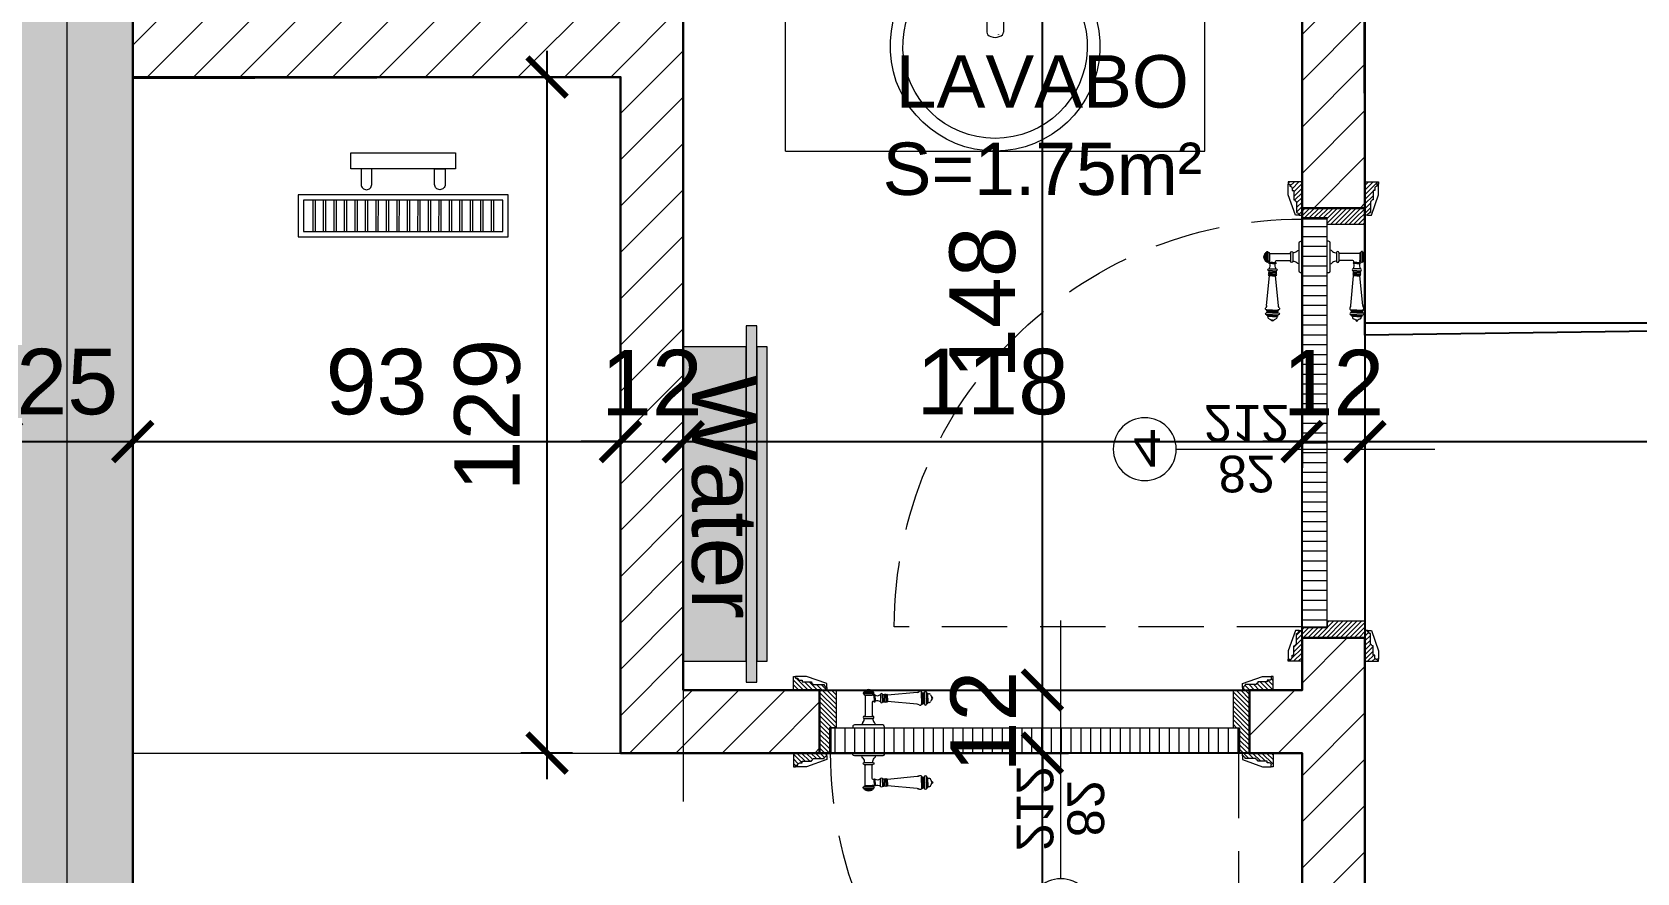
# Model space of a CAD drawing. Header units: centimetres. Extents: x 111832 to 117233, y -55119 to -48329.
# Drawn here: x 113865.2 to 114171.2, y -51717.2 to -51556.8 of the extents above; entities that cross this region are included whole.
import ezdxf

# ---------------------------------------------------------------- set-up
doc = ezdxf.new("R2010")
doc.units = ezdxf.units.CM
doc.header["$LTSCALE"] = 50
doc.header["$MEASUREMENT"] = 0
for name, pattern in [('AXES', [2, 1.25, -0.25, 0.25, -0.25]), ('CACHE', [0.375, 0.25, -0.125]), ('CONTINU', [0])]:
    doc.linetypes.add(name, pattern=pattern)
doc.layers.get('0').update_dxf_attribs({"color": 8})
for name, color, linetype in [('AXES', 10, 'AXES'), ('BETON COUPE', 3, 'CONTINU'), ('BETON TRAME', 252, 'Continuous'), ('COTE 50ème', 1, 'Continuous'), ('TEXTE', 7, 'Continuous')]:
    doc.layers.add(name, color=color, linetype=linetype)
for name, color, linetype, lineweight in [('BANJO', 160, 'Continuous', 9), ('CONSOLE ISOL.', 214, 'Continuous', 15), ('door', 44, 'Continuous', 5), ('KASETAT_Pen_No__22', 8, 'Continuous', 50), ('MACONNERIE COUPE', 7, 'Continuous', 30), ('MACONNERIE HACHURE', 253, 'Continuous', 13), ('mobilimi', 8, 'Continuous', 9)]:
    doc.layers.add(name, color=color, linetype=linetype, lineweight=lineweight)
doc.layers.add('DEMOL', color=7, linetype='Continuous', lineweight=60, true_color=0xe6ac00)
doc.layers.add('KASETAT_Pen_No__176', color=7, linetype='Continuous', lineweight=15, true_color=0x93a0c6)
doc.layers.add('FMULT', color=150, linetype='Continuous', plot=False)
doc.styles.add('GENERATED_STYLE_1', font='arial.ttf')
doc.styles.add('RS_TEXT_1.50', font='arial.ttf', dxfattribs={"height": 12.5})
doc.styles.add('RS_TXT_50', font='arial.ttf', dxfattribs={"height": 12.5})
doc.dimstyles.new('RS_50CM_LINEAIRE', dxfattribs={"dimscale": 5, "dimtxt": 12.5, "dimasz": 1.5, "dimexe": 1, "dimexo": 2.5, "dimgap": 1, "dimtad": 1, "dimdec": 1, "dimrnd": 0.5, "dimdsep": 46, "dimtxsty": 'RS_TXT_50', "dimblk1": 'ARCHTICK', "dimblk2": 'ARCHTICK', "dimsah": 1, "dimcen": 2.5, "dimdle": 1, "dimclrt": 4, "dimadec": 0, "dimazin": 2, "dimtfac": 1, "dimtdec": 1, "dimtix": 1, "dimtmove": 2, "dimatfit": 3, "dimfxl": 1, "dimtolj": 1, "dimtzin": 0, "dimarcsym": 0})

# ---------------------------------------------------------------- blocks, each defined once
blk = doc.blocks.new('lavaman')
at = {"layer": 'BANJO'}
for p, q in [((-61171.15, 21935.44), (-61216.15, 21935.44)), ((-61171.15, 21935.44), (-61171.15, 21855.44)), ((-61171.15, 21855.44), (-61216.15, 21855.44))]:
    blk.add_line(p, q, dxfattribs=at)
at = {"layer": 'BANJO', "linetype": 'Continuous'}
for p, q in [((-61216.15, 21896.66), (-61216.15, 21935.44)), ((-61214.15, 21935.44), (-61214.15, 21898.05)), ((-61171.15, 21935.44), (-61171.15, 21855.44)), ((-61216.15, 21925.44), (-61216.15, 21896.66)), ((-61213.35, 21898.04), (-61207.48, 21896.42)), ((-61209.67, 21897.03), (-61193.85, 21897.03)), ((-61216.15, 21894.21), (-61216.15, 21865.44)), ((-61216.15, 21855.44), (-61216.15, 21894.21)), ((-61214.15, 21892.82), (-61214.15, 21855.44)), ((-61213.35, 21892.84), (-61207.48, 21894.45)), ((-61209.65, 21893.84), (-61193.85, 21893.84)), ((-61193.49, 21894.81), (-61193.49, 21894.81)), ((-61193.49, 21894.81), (-61193.38, 21894.81)), ((-61193.38, 21894.81), (-61193.49, 21894.81)), ((-61193.38, 21894.81), (-61193.38, 21894.81))]:
    blk.add_line(p, q, dxfattribs=at)
for centre, radius, start, end in [((-61191.15, 21895.44), 20, 185.6501, 174.3499), ((-61191.15, 21895.44), 17.58, 184.3008, 175.6992), ((-61213.81, 21895.44), 2.64, 79.9738, 280.0262), ((-61207.66, 21895.44), 1, 280.3544, 79.6456)]:
    blk.add_arc(centre, radius, start, end, dxfattribs=at)
at = {"layer": 'BANJO', "linetype": 'Continuous', "extrusion": (0, 0, -1)}
blk.add_ellipse((-61193.85, 21895.43), major_axis=(0, 1.59), ratio=0.623935, start_param=0, end_param=3.141593, dxfattribs=at)
blk = doc.blocks.new('door900')
at = {"color": 0}
for p, q in [((-9.3, 67.7), (9.3, 67.7)), ((9.3, 65.2), (-9.3, 65.2)), ((-6.8, 71.5), (-6.8, 70.2)), ((-5.5, 71.5), (-6.8, 71.5)), ((-6.8, 70.2), (6.8, 70.2)), ((-6.8, 62.7), (-6.8, 24)), ((-6.8, 62.7), (6.8, 62.7)), ((-5.5, 71.5), (5.5, 71.5)), ((5.5, 71.5), (6.8, 71.5)), ((6.8, 71.5), (6.8, 70.2)), ((8.7, 62.7), (6.8, 62.7)), ((10.5, 56.8), (10.5, 62.5)), ((12.7, 56.8), (12.7, 62.5)), ((22.5, 63.8), (22.5, 49.8)), ((26.5, 56.8), (26.5, 63.8)), ((26.5, 63.8), (29.1, 63.8)), ((26.5, 63.8), (29.1, 63.8)), ((29.1, 63.8), (29.1, 62.8)), ((29.1, 62.8), (29.1, 56.8)), ((31.1, 62.8), (31.1, 56.8)), ((34.1, 56.8), (34.1, 62.8)), ((34.1, 62.8), (34.1, 56.8)), ((92.8, 68.1), (36.2, 62.8)), ((36.2, 56.8), (36.2, 62.8)), ((101.2, 67.3), (103.2, 68)), ((101.2, 56.8), (101.2, 67.3)), ((103.2, 68), (103.2, 67.7)), ((103.2, 56.8), (103.2, 68)), ((106.5, 68), (105.5, 67.3)), ((105.5, 56.8), (105.5, 67.3)), ((106.5, 56.8), (106.5, 68)), ((110.7, 68), (111.8, 67.3)), ((110.7, 56.8), (110.7, 68)), ((111.8, 56.8), (111.8, 67.3)), ((111.8, 66.2), (113.3, 66.2)), ((113.3, 56.8), (113.3, 66.2)), ((6.8, 49.1), (6.8, 24)), ((8.7, 50.9), (8.7, 50.9)), ((10.5, 56.8), (10.5, 51.1)), ((12.7, 56.8), (12.7, 51.1)), ((26.5, 56.8), (26.5, 49.8)), ((26.5, 49.8), (29.1, 49.8)), ((26.5, 49.8), (29.1, 49.8)), ((29.1, 50.8), (29.1, 56.8)), ((29.1, 50.8), (29.1, 49.8)), ((29.1, 49.8), (29.1, 49.8)), ((31.1, 50.8), (31.1, 56.8)), ((34.1, 50.8), (34.1, 56.8)), ((34.1, 56.8), (34.1, 50.8)), ((36.2, 56.8), (36.2, 50.8)), ((92.8, 45.5), (36.2, 50.8)), ((101.2, 56.8), (101.2, 46.3)), ((101.2, 46.3), (103.2, 45.7)), ((103.2, 56.8), (103.2, 46.3)), ((103.2, 45.9), (103.2, 45.7)), ((105.5, 56.8), (105.5, 46.3)), ((106.5, 45.7), (105.5, 46.3)), ((106.5, 56.8), (106.5, 45.7)), ((110.7, 56.8), (110.7, 45.7)), ((110.7, 45.7), (111.8, 46.3)), ((111.8, 56.8), (111.8, 46.3)), ((111.8, 47.5), (113.3, 47.5)), ((113.3, 56.8), (113.3, 47.5)), ((120.5, 56.8), (120.5, 58.6)), ((120.5, 56.8), (120.5, 55)), ((-30, 3), (-30, 0)), ((30, 0), (-30, 0)), ((27, 6), (-27, 6)), ((-8.3, 22.3), (8.3, 22.3)), ((-8.3, 18.3), (8.3, 18.3)), ((30, 3), (30, 0))]:
    blk.add_line(p, q, dxfattribs=at)
for centre, radius, start, end in [((-9.3, 66.5), 1.25, 90, 270), ((-6.8, 67.7), 2.51, 90.115, 179.885), ((-6.8, 65.2), 2.51, 180.115, 269.885), ((0, 64), 9.29, 53.4104, 126.5896), ((6.8, 67.7), 2.51, 0.115, 89.885), ((6.8, 65.2), 2.51, 270.115, 359.885), ((8.6, 64.9), 2.15, 272.7029, 297.6142), ((9.3, 66.5), 1.25, 270, 90), ((10, 62.5), 0.561, 3.7097, 127.9634), ((11.6, 62.5), 1.1, 0.0106, 179.9894), ((16.7, 70.5), 8.83, 243.5466, 311.3694), ((24.5, 63.7), 2.01, 4.1469, 175.8531), ((30.1, 62.8), 1.03, 0, 180.0014), ((32.6, 62.8), 1.48, 0, 180), ((35.2, 62.8), 1.03, 0, 180), ((32.6, 62.8), 1.48, 1.563306237032948e-10, 2.08440831604393e-10), ((93.1, 72.5), 4.4, 266.3976, 315.6468), ((98.3, 67.4), 2.89, 358.3861, 135.6468), ((104.3, 67.6), 1.15, 170.914, 348.1019), ((108.6, 68), 2.1, 0, 180), ((115.5, 62.5), 2.84, 13.4568, 140.4953), ((127.9, 65.2), 9.88, 191.9991, 221.6757), ((8.7, 49), 1.91, 88.7426, 178.1515), ((8.6, 48.8), 2.15, 62.3858, 87.2971), ((10, 51.1), 0.561, 232.0366, 356.2903), ((11.6, 51.1), 1.1, 180.0106, 359.9894), ((16.7, 43.2), 8.83, 48.6306, 116.4534), ((24.5, 50), 2.01, 184.1469, 355.8531), ((30.1, 50.8), 1.03, 179.9972, 0), ((32.6, 50.8), 1.48, 180, 0), ((35.2, 50.8), 1.03, 180, 0), ((93.1, 41.1), 4.4, 44.3532, 93.6024), ((98.3, 46.2), 2.89, 224.3532, 1.6139), ((104.3, 46.1), 1.15, 11.8981, 189.086), ((108.6, 45.7), 2.1, 180, 0), ((115.5, 51.2), 2.84, 219.5047, 346.5432), ((127.9, 48.5), 9.88, 138.3243, 168.0009), ((120.5, 56.8), 1.79, 0, 90), ((120.5, 56.8), 1.79, 270, 0), ((-27, 3), 3, 90, 180), ((-6.8, 6), 6, 130.5908, 180), ((-16.6, 16.6), 8.41, 314.3689, 12.0705), ((-8.3, 20.3), 2, 90, 270), ((-8.5, 24), 1.71, 275.059, 359.7825), ((8.5, 24), 1.71, 180.2175, 264.941), ((16.6, 16.6), 8.41, 167.9295, 225.6311), ((8.3, 20.3), 2, 270, 90), ((6.8, 6), 6, 0, 49.4092), ((27, 3), 3, 0, 90)]:
    blk.add_arc(centre, radius, start, end, dxfattribs=at)
blk = doc.blocks.new('A$Cccc5ea14')
at = {"layer": 'door'}
h = blk.add_hatch(dxfattribs=at)
h.set_pattern_fill('ANSI31', color=256, scale=5, angle=1170)
h.set_pattern_definition([(135, (-56134.97024, -149014.72775), (-0.4419417382, -0.4419417382), [])])
edge = h.paths.add_edge_path()
edge.add_line((1.89, 85.74), (1.89, 85.32))
edge.add_line((1.89, 85.32), (1.57, 85.32))
edge.add_line((1.57, 85.32), (1.57, 83.56))
edge.add_line((1.57, 83.56), (1.36, 83.56))
edge.add_arc((1.05, 83.56), 0.314, -90, 0, ccw=False)
edge.add_line((1.05, 83.25), (1.05, 81.15))
edge.add_line((1.05, 81.15), (0.84, 81.15))
edge.add_arc((0.52, 81.15), 0.314, -90, 0, ccw=False)
edge.add_line((0.52, 80.84), (0.52, 80.63))
edge.add_line((0.52, 80.63), (0, 80.63))
edge.add_line((0, 80.63), (0, 86.49))
edge.add_line((0, 86.49), (2.62, 86.49))
edge.add_line((2.62, 86.49), (2.62, 86.08))
edge.add_line((2.62, 86.08), (2.3, 86.08))
edge.add_line((2.3, 86.08), (2.3, 86.16))
edge.add_arc((2.3, 85.74), 0.419, 90, 180)
h.paths.add_polyline_path([(0, 81.99), (0, 78.85), (-7.18, 78.85), (-7.18, 80.1), (-12, 80.1), (-12, 81.99)])
edge = h.paths.add_edge_path()
edge.add_line((-13.89, 85.74), (-13.89, 85.32))
edge.add_line((-13.89, 85.32), (-13.57, 85.32))
edge.add_line((-13.57, 85.32), (-13.57, 83.56))
edge.add_line((-13.57, 83.56), (-13.36, 83.56))
edge.add_arc((-13.05, 83.56), 0.314, 180, 270)
edge.add_line((-13.05, 83.25), (-13.05, 81.15))
edge.add_line((-13.05, 81.15), (-12.84, 81.15))
edge.add_arc((-12.52, 81.15), 0.314, 180, 270)
edge.add_line((-12.52, 80.84), (-12.52, 80.63))
edge.add_line((-12.52, 80.63), (-12, 80.63))
edge.add_line((-12, 80.63), (-12, 86.49))
edge.add_line((-12, 86.49), (-14.62, 86.49))
edge.add_line((-14.62, 86.49), (-14.62, 86.08))
edge.add_line((-14.62, 86.08), (-14.3, 86.08))
edge.add_line((-14.3, 86.08), (-14.3, 86.16))
edge.add_arc((-14.3, 85.74), 0.419, 0, 90, ccw=False)
h = blk.add_hatch(dxfattribs=at)
h.set_pattern_fill('ANSI31', color=256, scale=15, angle=675)
h.set_pattern_definition([(360, (-100182.4027, 44483.9754), (2e-15, 1.875), [])])
h.paths.add_polyline_path([(-7.23, 79.89), (-7.23, 2.1), (-11.95, 2.1), (-11.95, 79.89)])
h = blk.add_hatch(dxfattribs=at)
h.set_pattern_fill('ANSI31', color=256, scale=5, angle=1170)
h.set_pattern_definition([(135, (-56134.97024, -149024.7396), (-0.4419417382, -0.4419417382), [])])
h.paths.add_polyline_path([(0, 0), (0, 3.14), (-7.18, 3.14), (-7.18, 1.89), (-12, 1.89), (-12, 0)])
edge = h.paths.add_edge_path()
edge.add_line((1.89, -3.75), (1.89, -3.33))
edge.add_line((1.89, -3.33), (1.57, -3.33))
edge.add_line((1.57, -3.33), (1.57, -1.57))
edge.add_line((1.57, -1.57), (1.36, -1.57))
edge.add_arc((1.05, -1.57), 0.314, 0, 90)
edge.add_line((1.05, -1.26), (1.05, 0.84))
edge.add_line((1.05, 0.84), (0.84, 0.84))
edge.add_arc((0.52, 0.84), 0.314, 360, 450)
edge.add_line((0.52, 1.15), (0.52, 1.36))
edge.add_line((0.52, 1.36), (0, 1.36))
edge.add_line((0, 1.36), (0, -5))
edge.add_line((0, -5), (2.62, -5))
edge.add_line((2.62, -5), (2.62, -4.59))
edge.add_line((2.62, -4.59), (2.3, -4.59))
edge.add_line((2.3, -4.59), (2.3, -4.17))
edge.add_arc((2.3, -3.75), 0.419, 180, 270, ccw=False)
edge = h.paths.add_edge_path()
edge.add_line((-13.89, -3.75), (-13.89, -3.33))
edge.add_line((-13.89, -3.33), (-13.57, -3.33))
edge.add_line((-13.57, -3.33), (-13.57, -1.57))
edge.add_line((-13.57, -1.57), (-13.36, -1.57))
edge.add_arc((-13.05, -1.57), 0.314, 90, 180, ccw=False)
edge.add_line((-13.05, -1.26), (-13.05, 0.84))
edge.add_line((-13.05, 0.84), (-12.84, 0.84))
edge.add_arc((-12.52, 0.84), 0.314, 90, 180, ccw=False)
edge.add_line((-12.52, 1.15), (-12.52, 1.36))
edge.add_line((-12.52, 1.36), (-12, 1.36))
edge.add_line((-12, 1.36), (-12, -5))
edge.add_line((-12, -5), (-14.62, -5))
edge.add_line((-14.62, -5), (-14.62, -4.59))
edge.add_line((-14.62, -4.59), (-14.3, -4.59))
edge.add_line((-14.3, -4.59), (-14.3, -4.17))
edge.add_arc((-14.3, -3.75), 0.419, 270, 360)
at = {"layer": 'door', "linetype": 'CACHE'}
blk.add_line((-11.95, 79.89), (-89.75, 79.89), dxfattribs=at)
at = {"layer": 'door'}
blk.add_line((-35.99, 46), (13.32, 46), dxfattribs=at)
for points in [[(-13.89, 85.74), (-13.89, 85.32), (-13.57, 85.32), (-13.57, 83.56), (-13.36, 83.56, 0.414214), (-13.05, 83.25), (-13.05, 81.15), (-12.84, 81.15, 0.414214), (-12.52, 80.84), (-12.52, 80.63), (-12, 80.63), (-12, 86.49), (-14.62, 86.49), (-14.62, 86.08), (-14.3, 86.08), (-14.3, 86.16, -0.414214), (-13.89, 85.74)], [(1.89, 85.74), (1.89, 85.32), (1.57, 85.32), (1.57, 83.56), (1.36, 83.56, -0.414214), (1.05, 83.25), (1.05, 81.15), (0.84, 81.15, -0.414214), (0.52, 80.84), (0.52, 80.63), (0, 80.63), (0, 86.49), (2.62, 86.49), (2.62, 86.08), (2.3, 86.08), (2.3, 86.16, 0.414214), (1.89, 85.74)], [(-13.89, -3.75), (-13.89, -3.33), (-13.57, -3.33), (-13.57, -1.57), (-13.36, -1.57, -0.414214), (-13.05, -1.26), (-13.05, 0.84), (-12.84, 0.84, -0.414214), (-12.52, 1.15), (-12.52, 1.36), (-12, 1.36), (-12, -5), (-14.62, -5), (-14.62, -4.59), (-14.3, -4.59), (-14.3, -4.17, 0.414214), (-13.89, -3.75)], [(1.89, -3.75), (1.89, -3.33), (1.57, -3.33), (1.57, -1.57), (1.36, -1.57, 0.414214), (1.05, -1.26), (1.05, 0.84), (0.84, 0.84, 0.414214), (0.52, 1.15), (0.52, 1.36), (0, 1.36), (0, -5), (2.62, -5), (2.62, -4.59), (2.3, -4.59), (2.3, -4.17, -0.414214), (1.89, -3.75)]]:
    blk.add_lwpolyline(points, format="xyb", dxfattribs=at)
for points in [[(-12.52, 80.63), (-13.26, 80.63), (-14.62, 84.48), (-14.62, 86.08)], [(0.52, 80.63), (1.26, 80.63), (2.62, 84.48), (2.62, 86.08)], [(0, 81.99), (0, 78.85), (-7.18, 78.85), (-7.18, 80.1), (-12, 80.1), (-12, 81.99), (0, 81.99)], [(-7.23, 79.89), (-7.23, 2.1), (-11.95, 2.1), (-11.95, 79.89), (-7.23, 79.89)], [(0, 0), (0, 3.14), (-7.18, 3.14), (-7.18, 1.89), (-12, 1.89), (-12, 0), (0, 0)], [(-12.52, 1.36), (-13.26, 1.36), (-14.62, -2.5), (-14.62, -4.59)], [(0.52, 1.36), (1.26, 1.36), (2.62, -2.5), (2.62, -4.59)]]:
    blk.add_lwpolyline(points, dxfattribs=at)
blk.add_circle((-41.99, 46), 6, dxfattribs=at)
at = {"layer": 'door', "linetype": 'CACHE'}
blk.add_arc((-11.95, 79.89), 77.8, 180, 270, dxfattribs=at)
at = {"layer": 'door', "yscale": 0.1, "zscale": 0.1}
for p, xscale, rotation in [((-11.95, 9.33), 0.1, 90.00000000000001), ((-7.23, 9.33), -0.1, 270)]:
    blk.add_blockref('door900', p, dxfattribs=dict(at, xscale=xscale, rotation=rotation))
at = {"layer": 'door', "char_height": 7, "style": 'GENERATED_STYLE_1'}
for s, insert, attachment_point in [('\\A1;\\pt0;82', (-28.01, 47.15), 7), ('\\A1;\\pt0;4', (-44.23, 49.33), 1), ('\\A1;\\pt0;212', (-30.75, 37.57), 7)]:
    blk.add_mtext(s, dxfattribs=dict(at, insert=insert, attachment_point=attachment_point))
blk = doc.blocks.new('A$C7560ca7f')
at = {"layer": 'AXES', "lineweight": 5, "ltscale": 1.3}
blk.add_line((35, 1580), (35, -1344.97), dxfattribs=at)
blk = doc.blocks.new('_ArchTick')
at = {"color": 0, "linetype": 'ByBlock', "const_width": 0.15}
blk.add_lwpolyline([(-0.5, -0.5), (0.5, 0.5)], dxfattribs=at)
blk = doc.blocks.new('*D1001')
at = {"layer": 'COTE 50ème', "color": 0, "lineweight": -2, "ltscale": 0.5, "transparency": 16777216}
for p, q in [((114057.85, -51847.36), (114057.85, -51689.36)), ((114011.78, -51694.36), (114062.85, -51694.36)), ((114008.37, -51842.36), (114062.85, -51842.36))]:
    blk.add_line(p, q, dxfattribs=at)
at = {"layer": 'Defpoints', "color": 0, "ltscale": 0.5, "transparency": 16777216}
for p in [(113999.28, -51694.36), (114057.85, -51694.36), (113995.87, -51842.36)]:
    blk.add_point(p, dxfattribs=at)
at = {"layer": 'COTE 50ème', "color": 0, "lineweight": -2, "ltscale": 0.5, "transparency": 16777216, "xscale": 7.5, "yscale": 7.5, "zscale": 7.5}
for p, rotation in [((114057.85, -51694.36), 90), ((114057.85, -51842.36), 270)]:
    blk.add_blockref('_ArchTick', p, dxfattribs=dict(at, rotation=rotation))
at = {"layer": 'COTE 50ème', "color": 4, "ltscale": 0.5, "transparency": 16777216, "insert": (114046.47, -51768.36), "char_height": 12.5, "attachment_point": 5, "rotation": 90, "style": 'RS_TXT_50'}
blk.add_mtext('\\A1;148', dxfattribs=at)
blk = doc.blocks.new('*D1002')
at = {"layer": 'COTE 50ème', "color": 0, "lineweight": -2, "ltscale": 0.5, "transparency": 16777216}
for p, q in [((114057.85, -51682.36), (114057.85, -51674.86)), ((114011.78, -51682.36), (114062.85, -51682.36)), ((114057.85, -51694.36), (114057.85, -51682.36)), ((114011.78, -51694.36), (114062.85, -51694.36)), ((114057.85, -51694.36), (114057.85, -51701.86))]:
    blk.add_line(p, q, dxfattribs=at)
at = {"layer": 'Defpoints', "color": 0, "ltscale": 0.5, "transparency": 16777216}
for p in [(113999.28, -51682.36), (114057.85, -51682.36), (113999.28, -51694.36)]:
    blk.add_point(p, dxfattribs=at)
at = {"layer": 'COTE 50ème', "color": 0, "lineweight": -2, "ltscale": 0.5, "transparency": 16777216, "xscale": 7.5, "yscale": 7.5, "zscale": 7.5}
for p, rotation in [((114057.85, -51682.36), 270), ((114057.85, -51694.36), 90)]:
    blk.add_blockref('_ArchTick', p, dxfattribs=dict(at, rotation=rotation))
at = {"layer": 'COTE 50ème', "color": 4, "ltscale": 0.5, "transparency": 16777216, "insert": (114046.58, -51688.36), "char_height": 12.5, "attachment_point": 5, "rotation": 90, "style": 'RS_TXT_50'}
blk.add_mtext('\\A1;12', dxfattribs=at)
blk = doc.blocks.new('*D1003')
at = {"layer": 'COTE 50ème', "color": 0, "lineweight": -2, "ltscale": 0.5, "transparency": 16777216}
for p, q in [((114057.85, -51687.36), (114057.85, -51529.5)), ((114011.78, -51534.5), (114062.85, -51534.5)), ((114011.78, -51682.36), (114062.85, -51682.36))]:
    blk.add_line(p, q, dxfattribs=at)
at = {"layer": 'Defpoints', "color": 0, "ltscale": 0.5, "transparency": 16777216}
for p in [(113999.28, -51534.5), (114057.85, -51534.5), (113999.28, -51682.36)]:
    blk.add_point(p, dxfattribs=at)
at = {"layer": 'COTE 50ème', "color": 0, "lineweight": -2, "ltscale": 0.5, "transparency": 16777216, "xscale": 7.5, "yscale": 7.5, "zscale": 7.5}
for p, rotation in [((114057.85, -51534.5), 90), ((114057.85, -51682.36), 270)]:
    blk.add_blockref('_ArchTick', p, dxfattribs=dict(at, rotation=rotation))
at = {"layer": 'COTE 50ème', "color": 4, "ltscale": 0.5, "transparency": 16777216, "insert": (114046.47, -51608.43), "char_height": 12.5, "attachment_point": 5, "rotation": 90, "style": 'RS_TXT_50'}
blk.add_mtext('\\A1;148', dxfattribs=at)
blk = doc.blocks.new('*D1106')
at = {"layer": 'COTE 50ème', "color": 0, "lineweight": -2, "ltscale": 0.5, "transparency": 16777216}
for p, q in [((113859.37, -51615.97), (113859.37, -51639.94)), ((113884.37, -51615.97), (113884.37, -51639.94)), ((113859.37, -51634.94), (113851.87, -51634.94)), ((113859.37, -51634.94), (113884.37, -51634.94)), ((113884.37, -51634.94), (113891.87, -51634.94))]:
    blk.add_line(p, q, dxfattribs=at)
at = {"layer": 'Defpoints', "color": 0, "ltscale": 0.5, "transparency": 16777216}
for p in [(113859.37, -51603.47), (113884.37, -51603.47), (113884.37, -51634.94)]:
    blk.add_point(p, dxfattribs=at)
at = {"layer": 'COTE 50ème', "color": 0, "lineweight": -2, "ltscale": 0.5, "transparency": 16777216, "xscale": 7.5, "yscale": 7.5, "zscale": 7.5}
blk.add_blockref('_ArchTick', (113859.37, -51634.94), dxfattribs=at)
at = {"layer": 'COTE 50ème', "color": 0, "lineweight": -2, "ltscale": 0.5, "transparency": 16777216, "xscale": 7.5, "yscale": 7.5, "zscale": 7.5, "rotation": 180}
blk.add_blockref('_ArchTick', (113884.37, -51634.94), dxfattribs=at)
at = {"layer": 'COTE 50ème', "color": 4, "ltscale": 0.5, "transparency": 16777216, "insert": (113871.87, -51623.56), "char_height": 12.5, "attachment_point": 5, "style": 'RS_TXT_50'}
blk.add_mtext('\\A1;25', dxfattribs=at)
blk = doc.blocks.new('*D1107')
at = {"layer": 'COTE 50ème', "color": 0, "lineweight": -2, "ltscale": 0.5, "transparency": 16777216}
for p, q in [((113884.37, -51615.97), (113884.37, -51639.94)), ((113977.37, -51615.97), (113977.37, -51639.94)), ((113879.37, -51634.94), (113982.37, -51634.94))]:
    blk.add_line(p, q, dxfattribs=at)
at = {"layer": 'Defpoints', "color": 0, "ltscale": 0.5, "transparency": 16777216}
for p in [(113884.37, -51603.47), (113977.37, -51603.47), (113977.37, -51634.94)]:
    blk.add_point(p, dxfattribs=at)
at = {"layer": 'COTE 50ème', "color": 0, "lineweight": -2, "ltscale": 0.5, "transparency": 16777216, "xscale": 7.5, "yscale": 7.5, "zscale": 7.5, "rotation": 180}
blk.add_blockref('_ArchTick', (113884.37, -51634.94), dxfattribs=at)
at = {"layer": 'COTE 50ème', "color": 0, "lineweight": -2, "ltscale": 0.5, "transparency": 16777216, "xscale": 7.5, "yscale": 7.5, "zscale": 7.5}
blk.add_blockref('_ArchTick', (113977.37, -51634.94), dxfattribs=at)
at = {"layer": 'COTE 50ème', "color": 4, "ltscale": 0.5, "transparency": 16777216, "insert": (113930.87, -51623.56), "char_height": 12.5, "attachment_point": 5, "style": 'RS_TXT_50'}
blk.add_mtext('\\A1;93', dxfattribs=at)
blk = doc.blocks.new('*D1108')
at = {"layer": 'COTE 50ème', "color": 0, "lineweight": -2, "ltscale": 0.5, "transparency": 16777216}
for p, q in [((113977.37, -51615.97), (113977.37, -51639.94)), ((113989.37, -51615.97), (113989.37, -51639.94)), ((113977.37, -51634.94), (113969.87, -51634.94)), ((113977.37, -51634.94), (113989.37, -51634.94)), ((113989.37, -51634.94), (113996.87, -51634.94))]:
    blk.add_line(p, q, dxfattribs=at)
at = {"layer": 'Defpoints', "color": 0, "ltscale": 0.5, "transparency": 16777216}
for p in [(113977.37, -51603.47), (113989.37, -51603.47), (113989.37, -51634.94)]:
    blk.add_point(p, dxfattribs=at)
at = {"layer": 'COTE 50ème', "color": 0, "lineweight": -2, "ltscale": 0.5, "transparency": 16777216, "xscale": 7.5, "yscale": 7.5, "zscale": 7.5}
blk.add_blockref('_ArchTick', (113977.37, -51634.94), dxfattribs=at)
at = {"layer": 'COTE 50ème', "color": 0, "lineweight": -2, "ltscale": 0.5, "transparency": 16777216, "xscale": 7.5, "yscale": 7.5, "zscale": 7.5, "rotation": 180}
blk.add_blockref('_ArchTick', (113989.37, -51634.94), dxfattribs=at)
at = {"layer": 'COTE 50ème', "color": 4, "ltscale": 0.5, "transparency": 16777216, "insert": (113983.37, -51623.67), "char_height": 12.5, "attachment_point": 5, "style": 'RS_TXT_50'}
blk.add_mtext('\\A1;12', dxfattribs=at)
blk = doc.blocks.new('*D1109')
at = {"layer": 'COTE 50ème', "color": 0, "lineweight": -2, "ltscale": 0.5, "transparency": 16777216}
for p, q in [((114107.37, -51589.28), (114107.37, -51639.94)), ((113989.37, -51615.97), (113989.37, -51639.94)), ((113984.37, -51634.94), (114112.37, -51634.94))]:
    blk.add_line(p, q, dxfattribs=at)
at = {"layer": 'Defpoints', "color": 0, "ltscale": 0.5, "transparency": 16777216}
for p in [(114107.37, -51576.78), (113989.37, -51603.47), (114107.37, -51634.94)]:
    blk.add_point(p, dxfattribs=at)
at = {"layer": 'COTE 50ème', "color": 0, "lineweight": -2, "ltscale": 0.5, "transparency": 16777216, "xscale": 7.5, "yscale": 7.5, "zscale": 7.5, "rotation": 180}
blk.add_blockref('_ArchTick', (113989.37, -51634.94), dxfattribs=at)
at = {"layer": 'COTE 50ème', "color": 0, "lineweight": -2, "ltscale": 0.5, "transparency": 16777216, "xscale": 7.5, "yscale": 7.5, "zscale": 7.5}
blk.add_blockref('_ArchTick', (114107.37, -51634.94), dxfattribs=at)
at = {"layer": 'COTE 50ème', "color": 4, "ltscale": 0.5, "transparency": 16777216, "insert": (114048.37, -51623.56), "char_height": 12.5, "attachment_point": 5, "style": 'RS_TXT_50'}
blk.add_mtext('\\A1;118', dxfattribs=at)
blk = doc.blocks.new('*D1110')
at = {"layer": 'COTE 50ème', "color": 0, "lineweight": -2, "ltscale": 0.5, "transparency": 16777216}
for p, q in [((114107.37, -51589.28), (114107.37, -51639.94)), ((114119.37, -51589.28), (114119.37, -51639.94)), ((114107.37, -51634.94), (114099.87, -51634.94)), ((114107.37, -51634.94), (114119.37, -51634.94)), ((114119.37, -51634.94), (114126.87, -51634.94))]:
    blk.add_line(p, q, dxfattribs=at)
at = {"layer": 'Defpoints', "color": 0, "ltscale": 0.5, "transparency": 16777216}
for p in [(114107.37, -51576.78), (114119.37, -51576.78), (114119.37, -51634.94)]:
    blk.add_point(p, dxfattribs=at)
at = {"layer": 'COTE 50ème', "color": 0, "lineweight": -2, "ltscale": 0.5, "transparency": 16777216, "xscale": 7.5, "yscale": 7.5, "zscale": 7.5}
blk.add_blockref('_ArchTick', (114107.37, -51634.94), dxfattribs=at)
at = {"layer": 'COTE 50ème', "color": 0, "lineweight": -2, "ltscale": 0.5, "transparency": 16777216, "xscale": 7.5, "yscale": 7.5, "zscale": 7.5, "rotation": 180}
blk.add_blockref('_ArchTick', (114119.37, -51634.94), dxfattribs=at)
at = {"layer": 'COTE 50ème', "color": 4, "ltscale": 0.5, "transparency": 16777216, "insert": (114113.37, -51623.67), "char_height": 12.5, "attachment_point": 5, "style": 'RS_TXT_50'}
blk.add_mtext('\\A1;12', dxfattribs=at)
blk = doc.blocks.new('*D1111')
at = {"layer": 'COTE 50ème', "color": 0, "lineweight": -2, "ltscale": 0.5, "transparency": 16777216}
for p, q in [((114119.37, -51589.28), (114119.37, -51639.94)), ((114284.37, -51624.48), (114284.37, -51639.94)), ((114114.37, -51634.94), (114289.37, -51634.94))]:
    blk.add_line(p, q, dxfattribs=at)
at = {"layer": 'Defpoints', "color": 0, "ltscale": 0.5, "transparency": 16777216}
for p in [(114119.37, -51576.78), (114284.37, -51611.98), (114284.37, -51634.94)]:
    blk.add_point(p, dxfattribs=at)
at = {"layer": 'COTE 50ème', "color": 0, "lineweight": -2, "ltscale": 0.5, "transparency": 16777216, "xscale": 7.5, "yscale": 7.5, "zscale": 7.5, "rotation": 180}
blk.add_blockref('_ArchTick', (114119.37, -51634.94), dxfattribs=at)
at = {"layer": 'COTE 50ème', "color": 0, "lineweight": -2, "ltscale": 0.5, "transparency": 16777216, "xscale": 7.5, "yscale": 7.5, "zscale": 7.5}
blk.add_blockref('_ArchTick', (114284.37, -51634.94), dxfattribs=at)
at = {"layer": 'COTE 50ème', "color": 4, "ltscale": 0.5, "transparency": 16777216, "insert": (114201.87, -51623.56), "char_height": 12.5, "attachment_point": 5, "style": 'RS_TXT_50'}
blk.add_mtext('\\A1;165', dxfattribs=at)
blk = doc.blocks.new('*D1322')
at = {"layer": 'COTE 50ème', "color": 0, "lineweight": -2, "ltscale": 0.5, "transparency": 16777216}
for p, q in [((113963.4, -51699.36), (113963.4, -51560.36)), ((113958.9, -51565.36), (113958.4, -51565.36)), ((113968.23, -51694.36), (113958.4, -51694.36))]:
    blk.add_line(p, q, dxfattribs=at)
at = {"layer": 'Defpoints', "color": 0, "ltscale": 0.5, "transparency": 16777216}
for p in [(113963.4, -51565.36), (113971.4, -51565.36), (113980.73, -51694.36)]:
    blk.add_point(p, dxfattribs=at)
at = {"layer": 'COTE 50ème', "color": 0, "lineweight": -2, "ltscale": 0.5, "transparency": 16777216, "xscale": 7.5, "yscale": 7.5, "zscale": 7.5}
for p, rotation in [((113963.4, -51565.36), 90), ((113963.4, -51694.36), 270)]:
    blk.add_blockref('_ArchTick', p, dxfattribs=dict(at, rotation=rotation))
at = {"layer": 'COTE 50ème', "color": 4, "ltscale": 0.5, "transparency": 16777216, "insert": (113952.02, -51629.86), "char_height": 12.5, "attachment_point": 5, "rotation": 90, "style": 'RS_TXT_50'}
blk.add_mtext('\\A1;129', dxfattribs=at)

msp = doc.modelspace()

# ---------------------------------------------------------------- hatches: boundary and pattern name
at = {"layer": 'BETON TRAME', "transparency": 33554559}
h = msp.add_hatch(color=256, dxfattribs=at)
h.dxf.hatch_style = 1
h.paths.add_polyline_path([(113494.37, -51297.36), (113459.37, -51297.36), (113459.37, -50822.36), (113989.37, -50822.36), (113989.37, -51297.36), (113954.37, -51297.36), (113954.37, -50862.36), (113744.37, -50862.36), (113744.37, -51192.36), (113704.37, -51192.36), (113704.37, -50862.36), (113494.37, -50862.36)])
h.paths.add_polyline_path([(113859.37, -52037.36), (113884.37, -52037.36), (113884.37, -51532.36), (113859.37, -51532.36)])
h.paths.add_polyline_path([(113564.37, -52037.36), (113589.37, -52037.36), (113589.37, -51532.36), (113564.37, -51532.36)])
h.paths.add_polyline_path([(113994.37, -52012.36), (113884.37, -52012.36), (113884.37, -52037.36), (113994.37, -52037.36)])
h.paths.add_polyline_path([(114454.37, -52012.36), (114354.37, -52012.36), (114354.37, -52037.36), (114454.37, -52037.36)])
h.paths.add_polyline_path([(114694.37, -51947.36), (114719.37, -51947.36), (114719.37, -52037.36), (114694.37, -52037.36)])
h.paths.add_polyline_path([(114719.37, -51527.36), (114694.37, -51527.36), (114694.37, -51670.47), (114719.37, -51670.47)])
h.paths.add_polyline_path([(114719.37, -51207.36), (114694.37, -51207.36), (114694.37, -51347.36), (114719.37, -51347.36)])
h.paths.add_polyline_path([(114719.37, -50960.36), (114639.37, -50960.36), (114639.37, -50985.36), (114694.37, -50985.36), (114694.37, -51012.36), (114719.37, -51012.36)])
h.paths.add_polyline_path([(114354.37, -50960.36), (114284.37, -50960.36), (114284.37, -50985.36), (114354.37, -50985.36)])
h.paths.add_polyline_path([(114199.37, -50960.36), (114184.37, -50960.36), (114184.37, -50985.36), (114199.37, -50985.36)])
h.paths.add_polyline_path([(113249.26, -50960.36), (113264.37, -50960.36), (113264.37, -50985.36), (113249.26, -50985.36)])
h.paths.add_polyline_path([(113094.37, -50960.36), (113164.37, -50960.36), (113164.37, -50985.36), (113094.37, -50985.36)])
h.paths.add_polyline_path([(112729.37, -50960.36), (112809.37, -50960.36), (112809.37, -50985.36), (112754.37, -50985.36), (112754.37, -51032.36), (112729.37, -51032.36)])
h.paths.add_polyline_path([(112729.37, -51207.36), (112754.37, -51207.36), (112754.37, -51347.36), (112729.37, -51347.36)])
h.paths.add_polyline_path([(112754.37, -51947.36), (112729.37, -51947.36), (112729.37, -52037.36), (112754.37, -52037.36)])
h.paths.add_polyline_path([(112994.37, -52012.36), (112994.37, -52037.36), (113094.37, -52037.36), (113094.37, -52012.36)])
h.paths.add_polyline_path([(113564.37, -52012.36), (113454.37, -52012.36), (113454.37, -52037.36), (113564.37, -52037.36)])
h.paths.add_polyline_path([(112729.37, -51527.36), (112754.37, -51527.36), (112754.37, -51670.47), (112729.37, -51670.47)])
h.paths.add_polyline_path([(112919.37, -51587.36), (112979.37, -51587.36), (112979.37, -51612.36), (112919.37, -51612.36)])
h.paths.add_polyline_path([(113104.37, -51587.36), (113164.37, -51587.36), (113164.37, -51612.36), (113104.37, -51612.36)])
h.paths.add_polyline_path([(114344.37, -51587.36), (114284.37, -51587.36), (114284.37, -51612.36), (114344.37, -51612.36)])
h.paths.add_polyline_path([(114529.37, -51587.36), (114469.37, -51587.36), (114469.37, -51612.36), (114529.37, -51612.36)])
at = {"layer": 'KASETAT_Pen_No__176', "linetype": 'Continuous', "lineweight": 0, "true_color": 0x139b48}
msp.add_hatch(color=114, dxfattribs=at).paths.add_polyline_path([(114005.37, -51676.82), (114005.37, -51616.82), (114003.37, -51616.82), (114003.37, -51612.82), (114001.37, -51612.82), (114001.37, -51616.82), (113989.37, -51616.82), (113989.37, -51676.82), (114001.37, -51676.82), (114001.37, -51680.82), (114003.37, -51680.82), (114003.37, -51676.82)])
at = {"layer": 'MACONNERIE HACHURE'}
h = msp.add_hatch(dxfattribs=at)
h.set_pattern_fill('ANSI31', color=256, scale=50, style=0)
h.set_pattern_definition([(45, (0, 5835.283), (-4.41941738, 4.41941738), [])])
h.paths.add_polyline_path([(114184.37, -50957.36), (114184.37, -50947.36), (114284.37, -50947.36), (114284.37, -50997.36), (114184.37, -50997.36), (114184.37, -50987.36), (114269.37, -50987.36), (114269.37, -50957.36)])
h.paths.add_polyline_path([(112729.37, -52037.36), (112649.37, -52037.36), (112649.37, -52012.36), (112729.37, -52012.36)])
h.paths.add_polyline_path([(114719.37, -52037.36), (114799.37, -52037.36), (114799.37, -52012.36), (114719.37, -52012.36)])
h.paths.add_polyline_path([(114799.37, -52012.36), (114824.37, -52012.36), (114824.37, -51972.36), (114799.37, -51972.36)])
h.paths.add_polyline_path([(114694.37, -51940.47), (114719.37, -51940.47), (114719.37, -51947.36), (114694.37, -51947.36)])
h.paths.add_polyline_path([(112729.37, -51940.47), (112754.37, -51940.47), (112754.37, -51947.36), (112729.37, -51947.36)])
h.paths.add_polyline_path([(113757.37, -50822.36), (113757.37, -50707.36), (113691.37, -50707.36), (113691.37, -50822.36), (113711.37, -50822.36), (113711.37, -50727.36), (113737.37, -50727.36), (113737.37, -50822.36)])
h.paths.add_polyline_path([(113459.37, -50332.36), (113394.37, -50332.36), (113394.37, -50472.36), (113419.37, -50472.36), (113419.37, -50357.36), (113459.37, -50357.36)])
h.paths.add_polyline_path([(113989.37, -50332.36), (114054.37, -50332.36), (114054.37, -50472.36), (114029.37, -50472.36), (114029.37, -50357.36), (113989.37, -50357.36)])
h.paths.add_polyline_path([(114459.37, -50960.36), (114354.37, -50960.36), (114354.37, -50985.36), (114459.37, -50985.36)])
h.paths.add_polyline_path([(112989.37, -50960.36), (113094.37, -50960.36), (113094.37, -50985.36), (112989.37, -50985.36)])
h.paths.add_polyline_path([(114719.37, -51192.47), (114694.37, -51192.47), (114694.37, -51207.36), (114719.37, -51207.36)])
h.paths.add_polyline_path([(112649.37, -50752.25), (112624.37, -50752.25), (112624.37, -50697.36), (112649.37, -50697.36)])
h.paths.add_polyline_path([(112649.37, -51007.36), (112624.37, -51007.36), (112624.37, -50937.36), (112649.37, -50937.36)])
h.paths.add_polyline_path([(112649.37, -51192.47), (112624.37, -51192.47), (112624.37, -51347.36), (112649.37, -51347.36)])
h.paths.add_polyline_path([(112649.37, -51592.36), (112624.37, -51592.36), (112624.37, -51552.36), (112649.37, -51552.36)])
h.paths.add_polyline_path([(114799.37, -50752.25), (114824.37, -50752.25), (114824.37, -50697.36), (114799.37, -50697.36)])
h.paths.add_polyline_path([(114799.37, -51007.36), (114824.37, -51007.36), (114824.37, -50937.36), (114799.37, -50937.36)])
h.paths.add_polyline_path([(114799.37, -51192.47), (114824.37, -51192.47), (114824.37, -51347.36), (114799.37, -51347.36)])
h.paths.add_polyline_path([(114799.37, -51600.36), (114824.37, -51600.36), (114824.37, -51552.36), (114799.37, -51552.36)])
h.paths.add_polyline_path([(112754.37, -51587.36), (112919.37, -51587.36), (112919.37, -51612.36), (112754.37, -51612.36)])
h.paths.add_polyline_path([(112979.37, -51587.36), (112982.4, -51587.36), (112982.4, -51612.36), (112979.37, -51612.36)])
h.paths.add_polyline_path([(113077.4, -51587.36), (113104.37, -51587.36), (113104.37, -51612.36), (113077.4, -51612.36)])
h.paths.add_polyline_path([(114469.37, -51587.36), (114466.34, -51587.36), (114466.34, -51612.36), (114469.37, -51612.36)])
h.paths.add_polyline_path([(114371.34, -51587.36), (114344.37, -51587.36), (114344.37, -51612.36), (114371.34, -51612.36)])
h.paths.add_polyline_path([(114004.37, -50960.36), (113989.37, -50960.36), (113989.37, -50985.36), (114004.37, -50985.36)])
h.paths.add_polyline_path([(112729.37, -51192.47), (112754.37, -51192.47), (112754.37, -51207.36), (112729.37, -51207.36)])
h.paths.add_polyline_path([(113189.37, -51417.36), (113177.37, -51417.36), (113177.37, -51587.44), (113164.37, -51587.36), (113164.37, -51612.36), (113189.37, -51612.36), (113189.37, -51504.36), (113199.37, -51504.36), (113199.37, -51492.36), (113189.37, -51492.36)])
h.paths.add_polyline_path([(113177.37, -51290.36), (113177.37, -51280.36), (113189.37, -51280.36), (113189.37, -51325.36), (113177.37, -51325.36), (113177.37, -51315.36), (112754.37, -51315.36), (112754.37, -51290.36)])
h.paths.add_polyline_path([(113444.37, -50960.36), (113459.37, -50960.36), (113459.37, -50985.36), (113444.37, -50985.36)])
h.paths.add_polyline_path([(113291.37, -51166.36), (113313.37, -51166.36), (113313.37, -51275.36), (113459.37, -51275.36), (113459.37, -51287.36), (113301.37, -51287.36), (113301.37, -51178.36), (113291.37, -51178.36)])
h.paths.add_polyline_path([(113177.37, -51188.36), (113189.37, -51188.36), (113189.37, -51178.36), (113199.37, -51178.36), (113199.37, -51166.36), (113189.37, -51166.36), (113189.37, -50997.36), (113264.77, -50997.36), (113264.77, -50987.36), (113179.37, -50987.36), (113179.37, -50957.36), (113264.77, -50957.36), (113264.77, -50947.36), (113164.37, -50947.36), (113164.37, -50987.36), (113177.37, -50987.36)])
h.paths.add_polyline_path([(113459.37, -51492.36), (113459.37, -51397.36), (113494.37, -51397.36), (113494.37, -51553.36), (113564.37, -51553.36), (113564.37, -51565.36), (113459.37, -51565.36), (113459.37, -51504.36), (113449.37, -51504.36), (113449.37, -51492.36)])
h.paths.add_polyline_path([(114454.37, -52012.36), (114694.37, -52012.36), (114694.37, -52037.36), (114454.37, -52037.36)])
h.paths.add_polyline_path([(114119.37, -51737.36), (114119.37, -51712.36), (114119.37, -51712.36), (114119.37, -51672.36), (114107.37, -51672.36), (114107.37, -51682.36), (114097.37, -51682.36), (114097.37, -51694.36), (114107.37, -51694.36), (114107.37, -51842.36), (113884.37, -51842.36), (113884.37, -51862.36), (114107.37, -51862.36), (114107.37, -51870.36), (114119.37, -51870.36)])
h.paths.add_polyline_path([(114694.37, -51012.36), (114719.37, -51012.36), (114719.37, -51032.36), (114694.37, -51032.36)])
h.paths.add_polyline_path([(113311.37, -51786.36), (113564.37, -51786.36), (113564.37, -51806.36), (113311.37, -51806.36), (113311.37, -51816.36), (113299.37, -51816.36), (113299.37, -51504.36), (113291.37, -51504.36), (113291.37, -51492.36), (113367.37, -51492.36), (113367.37, -51504.36), (113311.37, -51504.36)])
h.paths.add_polyline_path([(113454.37, -52012.36), (113311.37, -52012.36), (113311.37, -51898.36), (113299.37, -51898.36), (113299.37, -52012.36), (113274.37, -52012.36), (113274.37, -52037.36), (113454.37, -52037.36)])
h.paths.add_polyline_path([(113537.7, -51192.36), (113494.37, -51192.36), (113494.37, -51152.36), (113537.7, -51152.36)])
h.paths.add_polyline_path([(113704.37, -51192.36), (113664.37, -51192.36), (113664.37, -51152.36), (113704.37, -51152.36)])
h.paths.add_polyline_path([(113911.03, -51192.36), (113954.37, -51192.36), (113954.37, -51152.36), (113911.03, -51152.36)])
h.paths.add_polyline_path([(113744.37, -51192.36), (113784.37, -51192.36), (113784.37, -51152.36), (113744.37, -51152.36)])
h.paths.add_polyline_path([(113589.37, -52012.36), (113609.37, -52012.36), (113609.37, -52037.36), (113589.37, -52037.36)])
h.paths.add_polyline_path([(113977.37, -51565.36), (113977.37, -51694.36), (114015.37, -51694.36), (114015.37, -51682.36), (113989.37, -51682.36), (113989.37, -51534.5), (114107.37, -51534.5), (114107.37, -51590.36), (114119.37, -51590.36), (114119.37, -51522.36), (113989.37, -51522.5), (113989.37, -51397.36), (113954.37, -51397.36), (113954.37, -51553.36), (113884.37, -51553.36), (113884.37, -51565.36)])
h.paths.add_polyline_path([(112754.37, -52012.36), (112814.37, -52012.36), (112814.37, -52037.36), (112754.37, -52037.36)])
h.paths.add_polyline_path([(113709.37, -52012.36), (113859.37, -52012.36), (113859.37, -52037.36), (113709.37, -52037.36)])
h.paths.add_polyline_path([(113994.37, -52012.36), (114107.37, -52012.36), (114107.37, -51952.36), (114119.37, -51952.36), (114119.37, -52012.36), (114354.37, -52012.36), (114354.37, -52037.36), (113994.37, -52037.36)])
h.paths.add_polyline_path([(113589.37, -51532.36), (113589.37, -51482.36), (113674.37, -51482.36), (113674.37, -51462.36), (113564.37, -51462.36), (113564.37, -51532.36)])
h.paths.add_polyline_path([(113774.37, -51462.36), (113884.37, -51462.36), (113884.37, -51532.36), (113859.37, -51532.36), (113859.37, -51482.36), (113774.37, -51482.36)])

# ---------------------------------------------------------------- linework, layer by layer
at = {"layer": 'BANJO'}
for points in [[(113977.46, -51565.36), (113884.37, -51565.36), (113884.39, -51694.36), (113977.48, -51694.36)], [(113945.95, -51582.86), (113925.95, -51582.86), (113925.95, -51579.86), (113945.95, -51579.86)]]:
    msp.add_lwpolyline(points, close=True, dxfattribs=at)
for points in [[(113928.95, -51586.86), (113928.95, -51586.86, 0.414214), (113929.95, -51585.86), (113929.95, -51582.86), (113927.95, -51582.86), (113927.95, -51585.86, 0.414214)], [(113942.95, -51586.86), (113942.95, -51586.86, -0.414214), (113941.95, -51585.86), (113941.95, -51582.86), (113943.95, -51582.86), (113943.95, -51585.86, -0.414214)]]:
    msp.add_lwpolyline(points, format="xyb", close=True, dxfattribs=at)
at = {"layer": 'BANJO', "linetype": 'ByBlock', "ltscale": 5, "flags": 128}
for points in [[(113915.95, -51595.86), (113955.95, -51595.86), (113955.95, -51587.86), (113915.95, -51587.86)], [(113916.95, -51594.86), (113954.95, -51594.86), (113954.95, -51588.86), (113916.95, -51588.86)], [(113919.22, -51588.86), (113918.72, -51588.86), (113918.71, -51594.86), (113919.21, -51594.86)], [(113921.22, -51588.86), (113920.72, -51588.86), (113920.71, -51594.86), (113921.21, -51594.86)], [(113923.22, -51588.86), (113922.72, -51588.86), (113922.71, -51594.86), (113923.21, -51594.86)], [(113925.22, -51588.86), (113924.72, -51588.86), (113924.71, -51594.86), (113925.21, -51594.86)], [(113927.22, -51588.86), (113926.72, -51588.86), (113926.71, -51594.86), (113927.21, -51594.86)], [(113929.22, -51588.86), (113928.72, -51588.86), (113928.71, -51594.86), (113929.21, -51594.86)], [(113931.22, -51588.86), (113930.72, -51588.86), (113930.71, -51594.86), (113931.21, -51594.86)], [(113933.22, -51588.86), (113932.72, -51588.86), (113932.71, -51594.86), (113933.21, -51594.86)], [(113935.22, -51588.86), (113934.72, -51588.86), (113934.71, -51594.86), (113935.21, -51594.86)], [(113937.22, -51588.86), (113936.72, -51588.86), (113936.71, -51594.86), (113937.21, -51594.86)], [(113939.22, -51588.86), (113938.72, -51588.86), (113938.71, -51594.86), (113939.21, -51594.86)], [(113941.22, -51588.86), (113940.72, -51588.86), (113940.71, -51594.86), (113941.21, -51594.86)], [(113943.22, -51588.86), (113942.72, -51588.86), (113942.71, -51594.86), (113943.21, -51594.86)], [(113945.22, -51588.86), (113944.72, -51588.86), (113944.71, -51594.86), (113945.21, -51594.86)], [(113947.22, -51588.86), (113946.72, -51588.86), (113946.71, -51594.86), (113947.21, -51594.86)], [(113949.22, -51588.86), (113948.72, -51588.86), (113948.71, -51594.86), (113949.21, -51594.86)], [(113951.22, -51588.86), (113950.72, -51588.86), (113950.71, -51594.86), (113951.21, -51594.86)], [(113953.22, -51588.86), (113952.72, -51588.86), (113952.71, -51594.86), (113953.21, -51594.86)]]:
    msp.add_lwpolyline(points, close=True, dxfattribs=at)
at = {"layer": 'BETON COUPE'}
msp.add_lwpolyline([(113859.37, -52037.36), (113884.37, -52037.36), (113884.37, -51532.36), (113859.37, -51532.36)], close=True, dxfattribs=at)
at = {"layer": 'CONSOLE ISOL.'}
msp.add_lwpolyline([(113989.37, -50822.36), (113459.37, -50822.36), (113459.37, -51297.36), (113494.37, -51297.36), (113494.37, -51542.36), (113576.87, -51542.36), (113576.87, -52037.36), (113871.87, -52037.36), (113871.87, -51542.36), (113954.37, -51542.36), (113954.37, -51297.36), (113989.37, -51297.36)], close=True, dxfattribs=at)
at = {"layer": 'FMULT', "ltscale": 0.5}
for points in [[(113989.37, -50985.36), (114694.37, -50985.36), (114694.37, -51612.36), (114529.37, -51612.36), (114529.37, -51587.36), (114284.37, -51587.36), (114284.37, -51612.36), (114119.37, -51614.61), (114119.27, -51522.36), (113989.37, -51522.5)], [(113989.37, -51682.36), (114107.37, -51682.36), (114107.37, -51534.5), (113989.37, -51534.5)], [(113884.37, -51565.66), (113884.37, -51842.36), (114107.37, -51842.36), (114107.37, -51694.36), (113977.37, -51694.36), (113977.46, -51565.36)], [(114119.37, -52012.36), (114694.37, -52012.36), (114694.37, -51612.36), (114119.37, -51612.36)]]:
    msp.add_lwpolyline(points, close=True, dxfattribs=at)
at = {"layer": 'KASETAT_Pen_No__22', "color": 32, "linetype": 'Continuous', "lineweight": 0, "true_color": 0xcd6928}
for p, q in [((114003.37, -51612.82), (114001.37, -51612.82)), ((114001.37, -51612.82), (114001.37, -51680.82)), ((114003.37, -51680.82), (114003.37, -51612.82)), ((114001.37, -51616.82), (113989.37, -51616.82)), ((113989.37, -51616.82), (113989.37, -51676.82)), ((114001.37, -51676.82), (114001.37, -51616.82)), ((114005.37, -51616.82), (114003.37, -51616.82)), ((114003.37, -51616.82), (114003.37, -51676.82)), ((114005.37, -51676.82), (114005.37, -51616.82)), ((113989.37, -51676.82), (114001.37, -51676.82)), ((114003.37, -51676.82), (114005.37, -51676.82)), ((114001.37, -51680.82), (114003.37, -51680.82))]:
    msp.add_line(p, q, dxfattribs=at)
at = {"layer": 'MACONNERIE COUPE'}
for points in [[(113977.37, -51565.36), (113977.37, -51694.36), (114015.37, -51694.36), (114015.37, -51682.36), (113989.37, -51682.36), (113989.37, -51534.5), (114107.37, -51534.5), (114107.37, -51590.36), (114119.37, -51590.36), (114119.37, -51522.36), (113989.37, -51522.5), (113989.37, -51397.36), (113954.37, -51397.36), (113954.37, -51553.36), (113884.37, -51553.36), (113884.37, -51565.36)], [(114119.37, -51737.36), (114119.37, -51737.36), (114119.37, -51712.36), (114119.37, -51712.36), (114119.37, -51672.36), (114107.37, -51672.36), (114107.37, -51682.36), (114097.37, -51682.36), (114097.37, -51694.36), (114107.37, -51694.36), (114107.37, -51842.36), (113884.37, -51842.36), (113884.37, -51862.36), (114107.37, -51862.36), (114107.37, -51870.36), (114119.37, -51870.36)]]:
    msp.add_lwpolyline(points, close=True, dxfattribs=at)

# ---------------------------------------------------------------- block references
at = {"layer": 'door', "lineweight": 5, "ltscale": 0.5, "xscale": -1}
for p, rotation in [((114119.37, -51590.37), 180), ((114015.38, -51682.36), 270)]:
    msp.add_blockref('A$Cccc5ea14', p, dxfattribs=dict(at, rotation=rotation))
at = {"layer": 'MACONNERIE COUPE', "lineweight": 5, "ltscale": 0.5}
msp.add_blockref('A$C7560ca7f', (113954.37, -50862.36), dxfattribs=at)
at = {"layer": 'mobilimi', "xscale": -1, "rotation": 90.00000081662749}
msp.add_blockref('lavaman', (135944.28, -112750.65), dxfattribs=at)

# ---------------------------------------------------------------- texts
at = {"layer": 'DEMOL', "lineweight": -2, "insert": (114057.85, -51574.6), "char_height": 10, "width": 93.9293, "attachment_point": 5, "style": 'RS_TEXT_1.50'}
msp.add_mtext('LAVABO\\PS=1.75m²', dxfattribs=at)
at = {"layer": 'TEXTE', "insert": (113997.22, -51622.2), "char_height": 12.5, "width": 4.547473508864641e-13, "attachment_point": 4, "rotation": 270, "style": 'RS_TEXT_1.50'}
msp.add_mtext('Water', dxfattribs=at)
msp.add_mtext('Water', dxfattribs=at)

# ---------------------------------------------------------------- dimensions: what is measured, and where the dimension line sits
at = {"layer": 'COTE 50ème', "ltscale": 0.5}
for base, p1, p2, picture, middle in [((114057.85, -51534.5), (113999.28, -51682.36), (113999.28, -51534.5), '*D1003', (114046.47, -51608.43)), ((113963.4, -51565.36), (113980.73, -51694.36), (113971.4, -51565.36), '*D1322', (113952.02, -51629.86)), ((114057.85, -51682.36), (113999.28, -51694.36), (113999.28, -51682.36), '*D1002', (114046.58, -51688.36)), ((114057.85, -51694.36), (113995.87, -51842.36), (113999.28, -51694.36), '*D1001', (114046.47, -51768.36))]:
    dim = msp.add_linear_dim(base=base, p1=p1, p2=p2, angle=90, dimstyle='RS_50CM_LINEAIRE', dxfattribs=at)
    dim.commit()
    dim.dimension.update_dxf_attribs({"geometry": picture, "text_midpoint": middle})
for base, p1, p2, picture, middle in [((114107.37, -51634.94), (113989.37, -51603.47), (114107.37, -51576.78), '*D1109', (114048.37, -51623.56)), ((114119.37, -51634.94), (114107.37, -51576.78), (114119.37, -51576.78), '*D1110', (114113.37, -51623.67)), ((114284.37, -51634.94), (114119.37, -51576.78), (114284.37, -51611.98), '*D1111', (114201.87, -51623.56)), ((113884.37, -51634.94), (113859.37, -51603.47), (113884.37, -51603.47), '*D1106', (113871.87, -51623.56)), ((113977.37, -51634.94), (113884.37, -51603.47), (113977.37, -51603.47), '*D1107', (113930.87, -51623.56)), ((113989.37, -51634.94), (113977.37, -51603.47), (113989.37, -51603.47), '*D1108', (113983.37, -51623.67))]:
    dim = msp.add_linear_dim(base=base, p1=p1, p2=p2, dimstyle='RS_50CM_LINEAIRE', dxfattribs=at)
    dim.commit()
    dim.dimension.update_dxf_attribs({"geometry": picture, "text_midpoint": middle})

doc.saveas('drawing.dxf')
